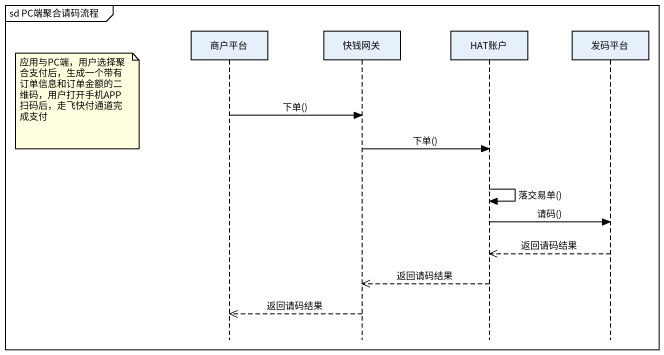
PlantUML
@startuml
mainframe sd PC端聚合请码流程
hide footbox
participant 商户平台
participant 快钱网关
participant HAT账户
participant 发码平台

note left of 商户平台 : 应用与PC端，用户选择聚合支付后，生成一个带有订单信息和订单金额的二维码，用户打开手机APP扫码后，走飞快付通道完成支付
商户平台 -> 快钱网关 : 下单()
快钱网关 -> HAT账户 : 下单()
HAT账户 -> HAT账户 : 落交易单()
HAT账户 -> 发码平台 : 请码()
发码平台 -->> HAT账户 : 返回请码结果
HAT账户 -->> 快钱网关 : 返回请码结果
快钱网关 -->> 商户平台 : 返回请码结果
@enduml
